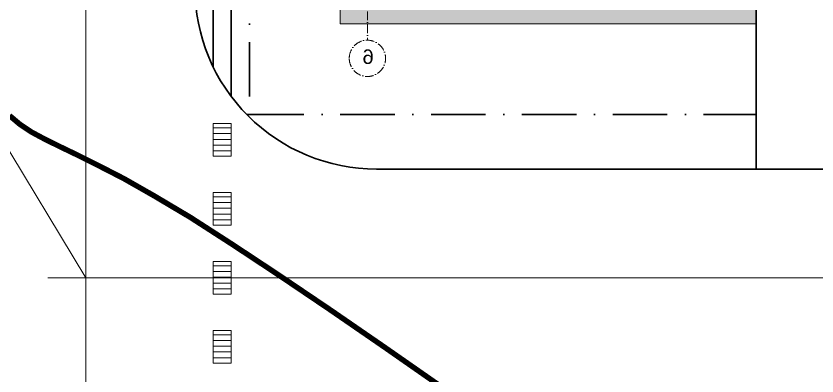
# Model space of a CAD drawing. Header units: millimetres. Extents: x 1353783 to 6492029790, y -7276956 to -512500.
# Drawn here: x 9958278 to 9962688, y -2801242 to -2799258 of the extents above; entities that cross this region are included whole.
import ezdxf

# ---------------------------------------------------------------- set-up
doc = ezdxf.new("R2010")
doc.units = ezdxf.units.MM
for name, pattern in [('482 Границы районов', [5, 3, -1, 0, -1]), ('ACAD_ISO10W100', [18, 12, -3, 0, -3]), ('CONTI', [0]), ('осевая', [50.8, 31.75, -6.35, 6.35, -6.35])]:
    doc.linetypes.add(name, pattern=pattern)
doc.layers.get('0').update_dxf_attribs({"lineweight": 5})
doc.layers.get('Defpoints').update_dxf_attribs({"color": 255})
doc.layers.add('AREA', color=1, linetype='Continuous', lineweight=15, plot=False)
doc.layers.add('GOR_BUNKNOWN', color=212, linetype='CONTI')
doc.layers.add('РЕЛЬЕФ', color=7, linetype='CONTI')
for name, color, linetype, lineweight in [('MPelement', 7, 'Continuous', 18), ('MPlegenda', 252, 'Continuous', 13), ('Арыки', 160, 'Continuous', 30), ('ГП-Граница учасика ИЖС', 3, 'Continuous', 5), ('ГП-Тратуар', 3, 'Continuous', 5), ('оси', 231, 'осевая', 9)]:
    doc.layers.add(name, color=color, linetype=linetype, lineweight=lineweight)
doc.styles.add('GOST Common', font='', dxfattribs={"height": 3})
doc.styles.get('GOST Common').set_extended_font_data('GOST Common')

# ---------------------------------------------------------------- blocks, each defined once
blk = doc.blocks.new('амвамвам')
at = {"lineweight": 30, "ltscale": 100, "true_color": 0x939598}
h = blk.add_hatch(color=252, dxfattribs=at)
h.dxf.hatch_style = 1
h.paths.add_polyline_path([(9770780, -3400392), (9770780, -3400892), (9775130, -3400892), (9775130, -3400392)], flags=17)
h.paths.add_polyline_path([(9767980, -3400392), (9767980, -3400892), (9756530, -3400892), (9756530, -3385992), (9782030, -3385992), (9782530, -3385992), (9782530, -3403392), (9782030, -3403392), (9782030, -3386492), (9757030, -3386492), (9757030, -3400392)])
at = {"color": 251, "lineweight": 15, "ltscale": 100, "true_color": 0x636466}
blk.add_lwpolyline([(9767980, -3400392), (9767980, -3400892), (9756530, -3400892), (9756530, -3385992), (9782030, -3385992), (9782530, -3385992), (9782530, -3403392), (9782030, -3403392), (9782030, -3386492), (9757030, -3386492), (9757030, -3400392)], close=True, dxfattribs=at)
blk = doc.blocks.new('ТИП-3')
at = {"layer": 'оси', "color": 251, "linetype": 'ACAD_ISO10W100', "lineweight": 13, "ltscale": 20, "true_color": 0x636466}
blk.add_line((10387714, -2868431), (10387714, -2883281), dxfattribs=at)
blk.add_circle((10387714, -2883781), 500, dxfattribs=at)
at = {"layer": 'оси', "color": 251, "linetype": 'ACAD_ISO10W100', "lineweight": 13, "ltscale": 20, "true_color": 0x636466, "insert": (10387694, -2883535), "char_height": 400, "width": 158.4, "attachment_point": 2, "line_spacing_factor": 1.016949, "style": 'GOST Common'}
blk.add_mtext('{\\fArial|b0|i0|c204|p34;6}', dxfattribs=at)
blk = doc.blocks.new('оо')
at = {"layer": 'GOR_BUNKNOWN', "color": 9, "true_color": 0xc7c8ca, "const_width": 0.15}
blk.add_lwpolyline([(222772.273, -3431540.382), (222772.473, -3431540.702), (222772.713, -3431541.002), (222772.993, -3431541.292), (222773.323, -3431541.612), (222773.713, -3431541.982), (222774.183, -3431542.442), (222774.743, -3431543.002), (222775.393, -3431543.712), (222776.153, -3431544.572), (222777.023, -3431545.632), (222777.993, -3431546.842), (222779.053, -3431548.192), (222780.163, -3431549.632), (222781.313, -3431551.142)], dxfattribs=at)
blk = doc.blocks.new('A$C4D5515C4')
at = {"layer": 'MPelement', "color": 219, "lineweight": 13, "true_color": 0x642165}
for p, q in [((0, 0), (0, 0.5)), ((0, 0.5), (0.9, 0.5)), ((0.9, 0.5), (0.9, 0)), ((0.9, 0), (0, 0))]:
    blk.add_line(p, q, dxfattribs=at)
at = {"layer": 'MPlegenda', "color": 219, "lineweight": 13, "true_color": 0x642165}
for p, q in [((0.115, 0), (0.115, 0.5)), ((0.274, 0), (0.274, 0.5)), ((0.433, 0), (0.433, 0.5)), ((0.592, 0), (0.592, 0.5)), ((0.75, 0), (0.75, 0.5))]:
    blk.add_line(p, q, dxfattribs=at)

msp = doc.modelspace()

# ---------------------------------------------------------------- linework, layer by layer
at = {"layer": 'AREA', "color": 1}
msp.add_line((9958662.4, -2800701.4), (9957537.3, -2798839.6, -1449464.6), dxfattribs=at)
at = {"layer": 'AREA', "color": 0}
for p, q in [((9958662.4, -2800911.5, -4), (9958662.4, -2800491.4, -4)), ((9958452.3, -2800701.4, -4), (9958872.4, -2800701.4, -4))]:
    msp.add_line(p, q, dxfattribs=at)
at = {"layer": 'Defpoints', "lineweight": 0, "ltscale": 100}
msp.add_lwpolyline([(9958662.4, -2852430), (9958662.4, -2791201.4, -0.414214), (9960162.4, -2789701.4), (9990896.7, -2789701.4)], format="xyb", dxfattribs=at)
msp.add_lwpolyline([(9958662.4, -2800701.4), (9995362.7, -2800701.4), (9996802.1, -2800147.8)], dxfattribs=at)
at = {"layer": 'Арыки', "lineweight": 30, "ltscale": 100}
for points in [[(9959462.4, -2790701.7), (9959462.4, -2799701.7)], [(9959362.4, -2799537.5), (9959362.4, -2790865.8)]]:
    msp.add_lwpolyline(points, dxfattribs=at)
at = {"layer": 'ГП-Граница учасика ИЖС', "color": 251, "lineweight": 30, "ltscale": 100}
msp.add_lwpolyline([(9963782.4, -2799201.6), (9963782.4, -2799801.7, -0.414214), (9963482.4, -2800101.7), (9960262.4, -2800101.7, -0.414214), (9959262.4, -2799101.7), (9959262.4, -2791301.7, -0.414214), (9960262.4, -2790301.7), (9963482.4, -2790301.7, -0.414214), (9963782.4, -2790601.7), (9963782.4, -2791201.7)], format="xyb", dxfattribs=at)
at = {"layer": 'ГП-Граница учасика ИЖС', "color": 94, "linetype": '482 Границы районов', "lineweight": 30, "ltscale": 100}
msp.add_lwpolyline([(9965162.4, -2799801.7), (9965762.4, -2799801.7), (9965762.4, -2794901.7), (9959562.4, -2794901.7), (9959562.4, -2799801.7), (9962352.4, -2799801.7)], dxfattribs=at)
at = {"layer": 'ГП-Граница учасика ИЖС', "color": 251, "lineweight": 30, "ltscale": 100}
for points in [[(9960412.4, -2799201.6), (9962352.4, -2799201.6), (9962352.4, -2800101.7)], [(9959562.4, -2799801.7), (9959548.2, -2799801.7)]]:
    msp.add_lwpolyline(points, dxfattribs=at)

# ---------------------------------------------------------------- block references
at = {"color": 1, "lineweight": 30, "xscale": 0.1999999999999998, "yscale": 0.1999999999999998, "zscale": 0.1999999999999998, "rotation": 359.9999889757423}
msp.add_blockref('амвамвам', (8008756.4, -2119122.9), dxfattribs=at)
at = {"layer": 'Арыки', "lineweight": 30, "ltscale": 100, "xscale": 200, "yscale": 200, "zscale": 200, "rotation": 270.0000000929762}
for p in [(9959362.4, -2799851.4), (9959362.4, -2800231.4), (9959362.4, -2800991.4)]:
    msp.add_blockref('A$C4D5515C4', p, dxfattribs=at)
at = {"layer": 'Арыки', "lineweight": 30, "xscale": 200, "yscale": 200, "zscale": 200, "rotation": 270.0000000929762}
msp.add_blockref('A$C4D5515C4', (9959362.4, -2800611.4), dxfattribs=at)
at = {"layer": 'ГП-Тратуар', "color": 3, "lineweight": 30, "xscale": -0.1999999999999999, "yscale": 0.2, "zscale": 0.2, "rotation": 359.9999889757078}
msp.add_blockref('ТИП-3', (12037755.3, -2222735.9), dxfattribs=at)
at = {"layer": 'РЕЛЬЕФ', "color": 240, "lineweight": 30, "true_color": 0xed1f24, "xscale": 200.0000000000001, "yscale": 200.0000000000001, "zscale": 200.0000000000001, "rotation": 17.80578495452471}
msp.add_blockref('оо', (-242329121, 637008728.1), dxfattribs=at)

doc.saveas('drawing.dxf')
